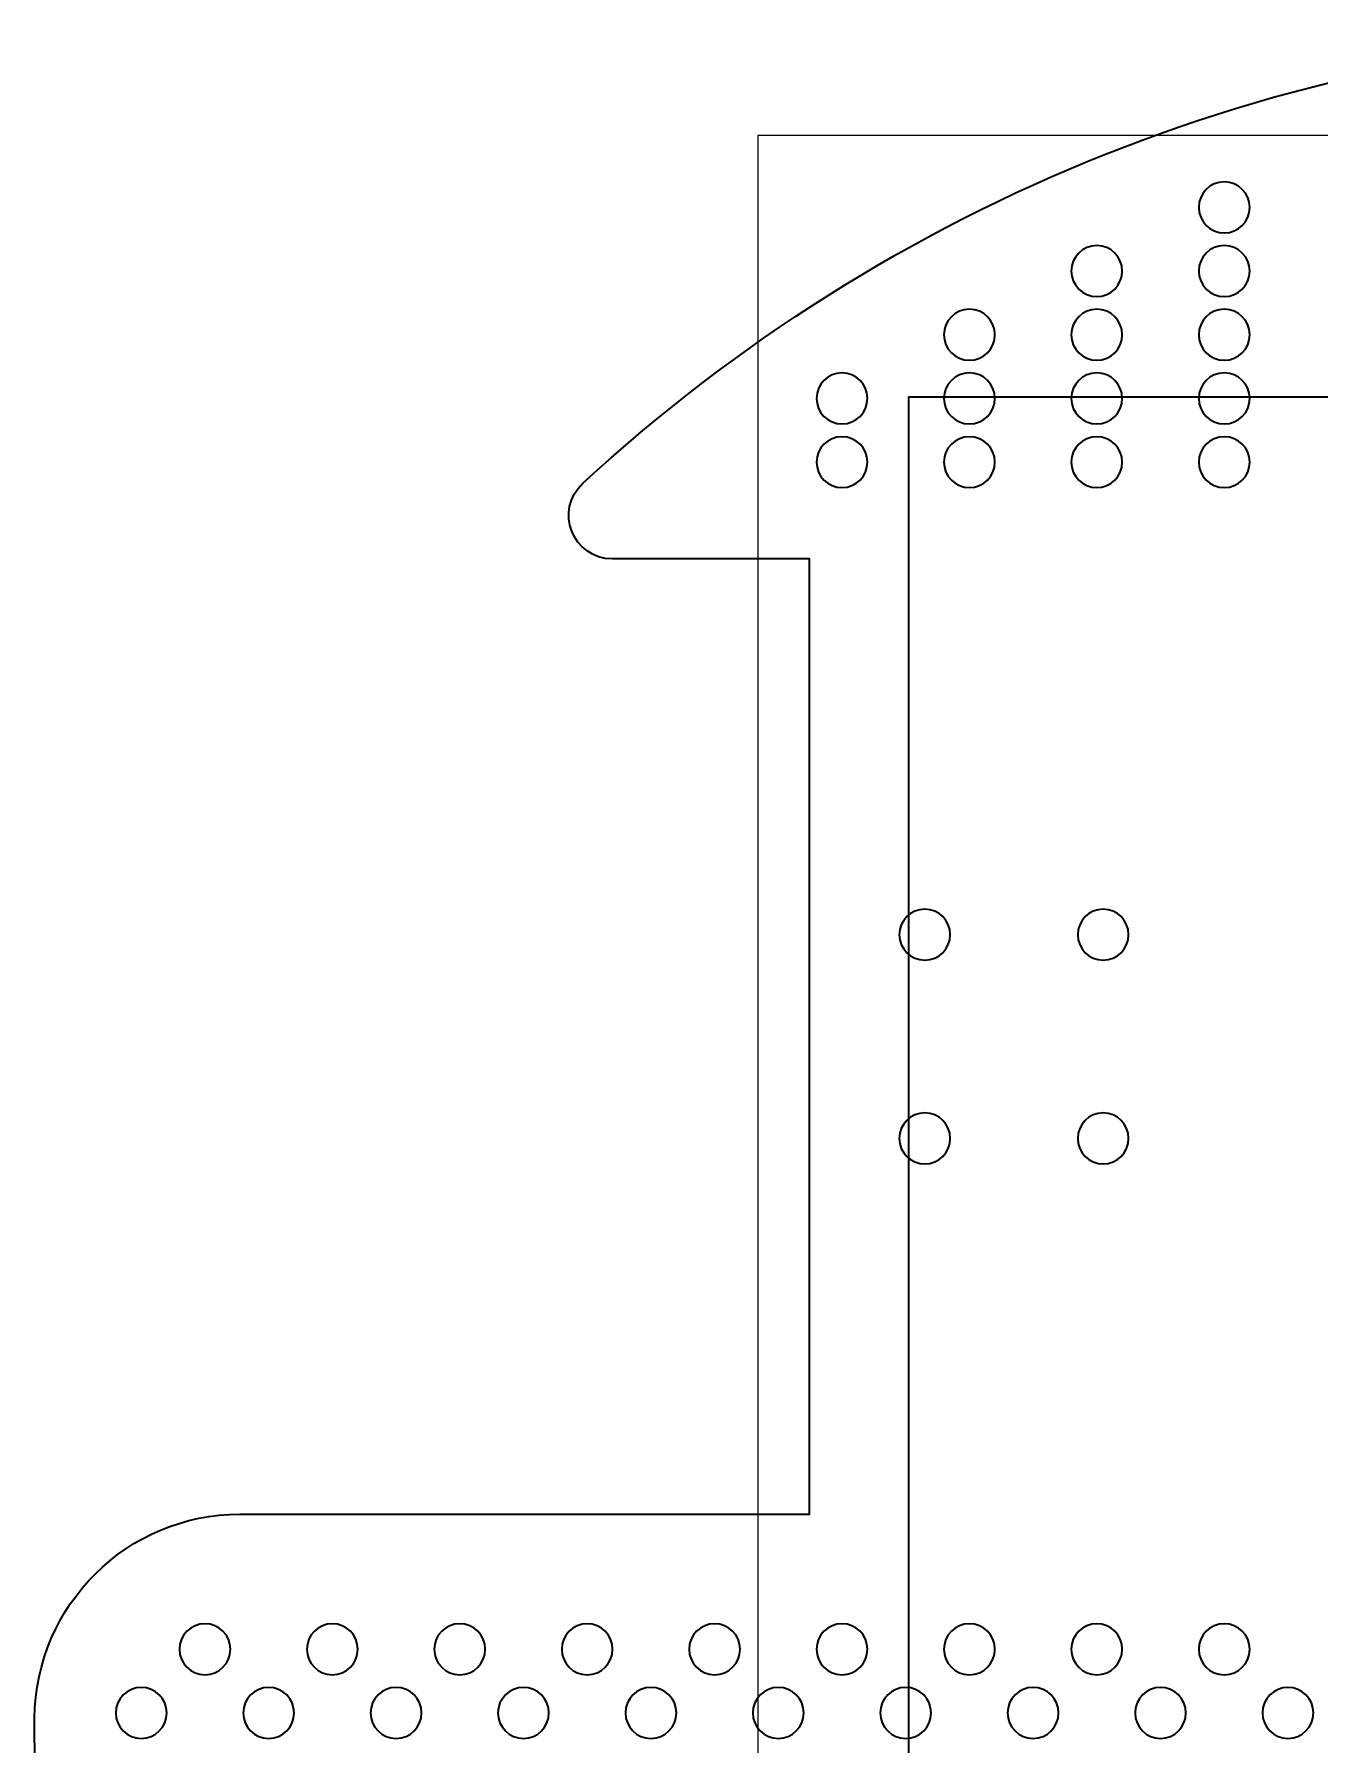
# Model space of a CAD drawing. Header units: millimetres. Extents: x -10 to 278, y -282 to -15.
# Drawn here: x 11.6 to 112.5, y -149 to -14.7 of the extents above; entities that cross this region are included whole.
import ezdxf

# ---------------------------------------------------------------- set-up
doc = ezdxf.new("R2010")
doc.units = ezdxf.units.MM
doc.header["$MEASUREMENT"] = 0
doc.layers.add('Layer 1', color=7, linetype='Continuous')
picture_1 = doc.add_image_def('image1.png', size_in_pixel=(4032, 3024))

msp = doc.modelspace()

# ---------------------------------------------------------------- linework, layer by layer
at = {"layer": 'Layer 1', "color": 222, "lineweight": 35, "true_color": 0xb81c8a}
msp.add_lwpolyline([(230.23, -253.14), (80.23, -253.14), (80.23, -43.14), (230.23, -43.14), (230.23, -253.14)], dxfattribs=at)
at = {"layer": 'Layer 1', "color": 179, "lineweight": 35, "true_color": 0x231f20}
for points, knots in [([(217.56, -130.88), (217.56, -130.88), (217.56, -55.88), (217.56, -55.88), (217.56, -55.88), (233, -55.88), (233, -55.88), (236.12, -55.88), (237.62, -52.04), (235.33, -49.93), (211.57, -28.05), (179.84, -14.68), (144.99, -14.68), (110.14, -14.68), (78.42, -28.05), (54.66, -49.93), (52.36, -52.04), (53.86, -55.88), (56.98, -55.88), (56.98, -55.88), (72.43, -55.88), (72.43, -55.88), (72.43, -55.88), (72.43, -130.88), (72.43, -130.88), (72.43, -130.88), (27.74, -130.88), (27.74, -130.88), (18.88, -130.88), (11.7, -138.03), (11.62, -146.89), (11.62, -147.26), (11.62, -147.63), (11.62, -148), (11.59, -221.33), (70.28, -280.68), (143.61, -281.42), (217.9, -282.17), (278.37, -222.18), (278.37, -148.05), (278.37, -147.67), (278.36, -147.28), (278.36, -146.89), (278.28, -138.03), (271.1, -130.88), (262.24, -130.88), (262.24, -130.88), (217.56, -130.88), (217.56, -130.88)], [0, 0, 0, 0, 1, 1, 1, 2, 2, 2, 3, 3, 3, 4, 4, 4, 5, 5, 5, 6, 6, 6, 7, 7, 7, 8, 8, 8, 9, 9, 9, 10, 10, 10, 11, 11, 11, 12, 12, 12, 13, 13, 13, 14, 14, 14, 15, 15, 15, 16, 16, 16, 16]), ([(104.99, -30.28), (103.89, -30.28), (102.99, -29.38), (102.99, -28.28), (102.99, -27.17), (103.89, -26.28), (104.99, -26.28), (106.1, -26.28), (106.99, -27.17), (106.99, -28.28), (106.99, -29.38), (106.1, -30.28), (104.99, -30.28)], [0, 0, 0, 0, 1, 1, 1, 2, 2, 2, 3, 3, 3, 4, 4, 4, 4]), ([(94.99, -35.28), (93.89, -35.28), (92.99, -34.38), (92.99, -33.28), (92.99, -32.17), (93.89, -31.28), (94.99, -31.28), (96.1, -31.28), (96.99, -32.17), (96.99, -33.28), (96.99, -34.38), (96.1, -35.28), (94.99, -35.28)], [0, 0, 0, 0, 1, 1, 1, 2, 2, 2, 3, 3, 3, 4, 4, 4, 4]), ([(104.99, -35.28), (103.89, -35.28), (102.99, -34.38), (102.99, -33.28), (102.99, -32.17), (103.89, -31.28), (104.99, -31.28), (106.1, -31.28), (106.99, -32.17), (106.99, -33.28), (106.99, -34.38), (106.1, -35.28), (104.99, -35.28)], [0, 0, 0, 0, 1, 1, 1, 2, 2, 2, 3, 3, 3, 4, 4, 4, 4]), ([(84.99, -40.28), (83.89, -40.28), (82.99, -39.38), (82.99, -38.28), (82.99, -37.17), (83.89, -36.28), (84.99, -36.28), (86.1, -36.28), (86.99, -37.17), (86.99, -38.28), (86.99, -39.38), (86.1, -40.28), (84.99, -40.28)], [0, 0, 0, 0, 1, 1, 1, 2, 2, 2, 3, 3, 3, 4, 4, 4, 4]), ([(94.99, -40.28), (93.89, -40.28), (92.99, -39.38), (92.99, -38.28), (92.99, -37.17), (93.89, -36.28), (94.99, -36.28), (96.1, -36.28), (96.99, -37.17), (96.99, -38.28), (96.99, -39.38), (96.1, -40.28), (94.99, -40.28)], [0, 0, 0, 0, 1, 1, 1, 2, 2, 2, 3, 3, 3, 4, 4, 4, 4]), ([(104.99, -40.28), (103.89, -40.28), (102.99, -39.38), (102.99, -38.28), (102.99, -37.17), (103.89, -36.28), (104.99, -36.28), (106.1, -36.28), (106.99, -37.17), (106.99, -38.28), (106.99, -39.38), (106.1, -40.28), (104.99, -40.28)], [0, 0, 0, 0, 1, 1, 1, 2, 2, 2, 3, 3, 3, 4, 4, 4, 4]), ([(74.99, -45.28), (73.89, -45.28), (72.99, -44.38), (72.99, -43.28), (72.99, -42.17), (73.89, -41.28), (74.99, -41.28), (76.1, -41.28), (76.99, -42.17), (76.99, -43.28), (76.99, -44.38), (76.1, -45.28), (74.99, -45.28)], [0, 0, 0, 0, 1, 1, 1, 2, 2, 2, 3, 3, 3, 4, 4, 4, 4]), ([(84.99, -45.28), (83.89, -45.28), (82.99, -44.38), (82.99, -43.28), (82.99, -42.17), (83.89, -41.28), (84.99, -41.28), (86.1, -41.28), (86.99, -42.17), (86.99, -43.28), (86.99, -44.38), (86.1, -45.28), (84.99, -45.28)], [0, 0, 0, 0, 1, 1, 1, 2, 2, 2, 3, 3, 3, 4, 4, 4, 4]), ([(94.99, -45.28), (93.89, -45.28), (92.99, -44.38), (92.99, -43.28), (92.99, -42.17), (93.89, -41.28), (94.99, -41.28), (96.1, -41.28), (96.99, -42.17), (96.99, -43.28), (96.99, -44.38), (96.1, -45.28), (94.99, -45.28)], [0, 0, 0, 0, 1, 1, 1, 2, 2, 2, 3, 3, 3, 4, 4, 4, 4]), ([(104.99, -45.28), (103.89, -45.28), (102.99, -44.38), (102.99, -43.28), (102.99, -42.17), (103.89, -41.28), (104.99, -41.28), (106.1, -41.28), (106.99, -42.17), (106.99, -43.28), (106.99, -44.38), (106.1, -45.28), (104.99, -45.28)], [0, 0, 0, 0, 1, 1, 1, 2, 2, 2, 3, 3, 3, 4, 4, 4, 4]), ([(74.99, -50.28), (73.89, -50.28), (72.99, -49.38), (72.99, -48.28), (72.99, -47.17), (73.89, -46.28), (74.99, -46.28), (76.1, -46.28), (76.99, -47.17), (76.99, -48.28), (76.99, -49.38), (76.1, -50.28), (74.99, -50.28)], [0, 0, 0, 0, 1, 1, 1, 2, 2, 2, 3, 3, 3, 4, 4, 4, 4]), ([(84.99, -50.28), (83.89, -50.28), (82.99, -49.38), (82.99, -48.28), (82.99, -47.17), (83.89, -46.28), (84.99, -46.28), (86.1, -46.28), (86.99, -47.17), (86.99, -48.28), (86.99, -49.38), (86.1, -50.28), (84.99, -50.28)], [0, 0, 0, 0, 1, 1, 1, 2, 2, 2, 3, 3, 3, 4, 4, 4, 4]), ([(94.99, -50.28), (93.89, -50.28), (92.99, -49.38), (92.99, -48.28), (92.99, -47.17), (93.89, -46.28), (94.99, -46.28), (96.1, -46.28), (96.99, -47.17), (96.99, -48.28), (96.99, -49.38), (96.1, -50.28), (94.99, -50.28)], [0, 0, 0, 0, 1, 1, 1, 2, 2, 2, 3, 3, 3, 4, 4, 4, 4]), ([(104.99, -50.28), (103.89, -50.28), (102.99, -49.38), (102.99, -48.28), (102.99, -47.17), (103.89, -46.28), (104.99, -46.28), (106.1, -46.28), (106.99, -47.17), (106.99, -48.28), (106.99, -49.38), (106.1, -50.28), (104.99, -50.28)], [0, 0, 0, 0, 1, 1, 1, 2, 2, 2, 3, 3, 3, 4, 4, 4, 4]), ([(83.49, -85.38), (83.49, -86.48), (82.59, -87.38), (81.49, -87.38), (80.39, -87.38), (79.49, -86.48), (79.49, -85.38), (79.49, -84.27), (80.39, -83.38), (81.49, -83.38), (82.59, -83.38), (83.49, -84.27), (83.49, -85.38)], [0, 0, 0, 0, 1, 1, 1, 2, 2, 2, 3, 3, 3, 4, 4, 4, 4]), ([(97.49, -85.38), (97.49, -86.48), (96.59, -87.38), (95.49, -87.38), (94.39, -87.38), (93.49, -86.48), (93.49, -85.38), (93.49, -84.27), (94.39, -83.38), (95.49, -83.38), (96.59, -83.38), (97.49, -84.27), (97.49, -85.38)], [0, 0, 0, 0, 1, 1, 1, 2, 2, 2, 3, 3, 3, 4, 4, 4, 4]), ([(83.49, -101.38), (83.49, -102.48), (82.59, -103.38), (81.49, -103.38), (80.39, -103.38), (79.49, -102.48), (79.49, -101.38), (79.49, -100.27), (80.39, -99.38), (81.49, -99.38), (82.59, -99.38), (83.49, -100.27), (83.49, -101.38)], [0, 0, 0, 0, 1, 1, 1, 2, 2, 2, 3, 3, 3, 4, 4, 4, 4]), ([(97.49, -101.38), (97.49, -102.48), (96.59, -103.38), (95.49, -103.38), (94.39, -103.38), (93.49, -102.48), (93.49, -101.38), (93.49, -100.27), (94.39, -99.38), (95.49, -99.38), (96.59, -99.38), (97.49, -100.27), (97.49, -101.38)], [0, 0, 0, 0, 1, 1, 1, 2, 2, 2, 3, 3, 3, 4, 4, 4, 4]), ([(24.99, -143.48), (23.89, -143.48), (22.99, -142.59), (22.99, -141.48), (22.99, -140.38), (23.89, -139.48), (24.99, -139.48), (26.1, -139.48), (26.99, -140.38), (26.99, -141.48), (26.99, -142.59), (26.1, -143.48), (24.99, -143.48)], [0, 0, 0, 0, 1, 1, 1, 2, 2, 2, 3, 3, 3, 4, 4, 4, 4]), ([(34.99, -143.48), (33.89, -143.48), (32.99, -142.59), (32.99, -141.48), (32.99, -140.38), (33.89, -139.48), (34.99, -139.48), (36.1, -139.48), (36.99, -140.38), (36.99, -141.48), (36.99, -142.59), (36.1, -143.48), (34.99, -143.48)], [0, 0, 0, 0, 1, 1, 1, 2, 2, 2, 3, 3, 3, 4, 4, 4, 4]), ([(44.99, -143.48), (43.89, -143.48), (42.99, -142.59), (42.99, -141.48), (42.99, -140.38), (43.89, -139.48), (44.99, -139.48), (46.1, -139.48), (46.99, -140.38), (46.99, -141.48), (46.99, -142.59), (46.1, -143.48), (44.99, -143.48)], [0, 0, 0, 0, 1, 1, 1, 2, 2, 2, 3, 3, 3, 4, 4, 4, 4]), ([(54.99, -143.48), (53.89, -143.48), (52.99, -142.59), (52.99, -141.48), (52.99, -140.38), (53.89, -139.48), (54.99, -139.48), (56.1, -139.48), (56.99, -140.38), (56.99, -141.48), (56.99, -142.59), (56.1, -143.48), (54.99, -143.48)], [0, 0, 0, 0, 1, 1, 1, 2, 2, 2, 3, 3, 3, 4, 4, 4, 4]), ([(64.99, -143.48), (63.89, -143.48), (62.99, -142.59), (62.99, -141.48), (62.99, -140.38), (63.89, -139.48), (64.99, -139.48), (66.1, -139.48), (66.99, -140.38), (66.99, -141.48), (66.99, -142.59), (66.1, -143.48), (64.99, -143.48)], [0, 0, 0, 0, 1, 1, 1, 2, 2, 2, 3, 3, 3, 4, 4, 4, 4]), ([(74.99, -143.48), (73.89, -143.48), (72.99, -142.59), (72.99, -141.48), (72.99, -140.38), (73.89, -139.48), (74.99, -139.48), (76.1, -139.48), (76.99, -140.38), (76.99, -141.48), (76.99, -142.59), (76.1, -143.48), (74.99, -143.48)], [0, 0, 0, 0, 1, 1, 1, 2, 2, 2, 3, 3, 3, 4, 4, 4, 4]), ([(84.99, -143.48), (83.89, -143.48), (82.99, -142.59), (82.99, -141.48), (82.99, -140.38), (83.89, -139.48), (84.99, -139.48), (86.1, -139.48), (86.99, -140.38), (86.99, -141.48), (86.99, -142.59), (86.1, -143.48), (84.99, -143.48)], [0, 0, 0, 0, 1, 1, 1, 2, 2, 2, 3, 3, 3, 4, 4, 4, 4]), ([(94.99, -143.48), (93.89, -143.48), (92.99, -142.59), (92.99, -141.48), (92.99, -140.38), (93.89, -139.48), (94.99, -139.48), (96.1, -139.48), (96.99, -140.38), (96.99, -141.48), (96.99, -142.59), (96.1, -143.48), (94.99, -143.48)], [0, 0, 0, 0, 1, 1, 1, 2, 2, 2, 3, 3, 3, 4, 4, 4, 4]), ([(104.99, -143.48), (103.89, -143.48), (102.99, -142.59), (102.99, -141.48), (102.99, -140.38), (103.89, -139.48), (104.99, -139.48), (106.1, -139.48), (106.99, -140.38), (106.99, -141.48), (106.99, -142.59), (106.1, -143.48), (104.99, -143.48)], [0, 0, 0, 0, 1, 1, 1, 2, 2, 2, 3, 3, 3, 4, 4, 4, 4]), ([(19.99, -148.48), (18.89, -148.48), (17.99, -147.59), (17.99, -146.48), (17.99, -145.38), (18.89, -144.48), (19.99, -144.48), (21.1, -144.48), (21.99, -145.38), (21.99, -146.48), (21.99, -147.59), (21.1, -148.48), (19.99, -148.48)], [0, 0, 0, 0, 1, 1, 1, 2, 2, 2, 3, 3, 3, 4, 4, 4, 4]), ([(29.99, -148.48), (28.89, -148.48), (27.99, -147.59), (27.99, -146.48), (27.99, -145.38), (28.89, -144.48), (29.99, -144.48), (31.1, -144.48), (31.99, -145.38), (31.99, -146.48), (31.99, -147.59), (31.1, -148.48), (29.99, -148.48)], [0, 0, 0, 0, 1, 1, 1, 2, 2, 2, 3, 3, 3, 4, 4, 4, 4]), ([(39.99, -148.48), (38.89, -148.48), (37.99, -147.59), (37.99, -146.48), (37.99, -145.38), (38.89, -144.48), (39.99, -144.48), (41.1, -144.48), (41.99, -145.38), (41.99, -146.48), (41.99, -147.59), (41.1, -148.48), (39.99, -148.48)], [0, 0, 0, 0, 1, 1, 1, 2, 2, 2, 3, 3, 3, 4, 4, 4, 4]), ([(49.99, -148.48), (48.89, -148.48), (47.99, -147.59), (47.99, -146.48), (47.99, -145.38), (48.89, -144.48), (49.99, -144.48), (51.1, -144.48), (51.99, -145.38), (51.99, -146.48), (51.99, -147.59), (51.1, -148.48), (49.99, -148.48)], [0, 0, 0, 0, 1, 1, 1, 2, 2, 2, 3, 3, 3, 4, 4, 4, 4]), ([(59.99, -148.48), (58.89, -148.48), (57.99, -147.59), (57.99, -146.48), (57.99, -145.38), (58.89, -144.48), (59.99, -144.48), (61.1, -144.48), (61.99, -145.38), (61.99, -146.48), (61.99, -147.59), (61.1, -148.48), (59.99, -148.48)], [0, 0, 0, 0, 1, 1, 1, 2, 2, 2, 3, 3, 3, 4, 4, 4, 4]), ([(69.99, -148.48), (68.89, -148.48), (67.99, -147.59), (67.99, -146.48), (67.99, -145.38), (68.89, -144.48), (69.99, -144.48), (71.1, -144.48), (71.99, -145.38), (71.99, -146.48), (71.99, -147.59), (71.1, -148.48), (69.99, -148.48)], [0, 0, 0, 0, 1, 1, 1, 2, 2, 2, 3, 3, 3, 4, 4, 4, 4]), ([(79.99, -148.48), (78.89, -148.48), (77.99, -147.59), (77.99, -146.48), (77.99, -145.38), (78.89, -144.48), (79.99, -144.48), (81.1, -144.48), (81.99, -145.38), (81.99, -146.48), (81.99, -147.59), (81.1, -148.48), (79.99, -148.48)], [0, 0, 0, 0, 1, 1, 1, 2, 2, 2, 3, 3, 3, 4, 4, 4, 4]), ([(89.99, -148.48), (88.89, -148.48), (87.99, -147.59), (87.99, -146.48), (87.99, -145.38), (88.89, -144.48), (89.99, -144.48), (91.1, -144.48), (91.99, -145.38), (91.99, -146.48), (91.99, -147.59), (91.1, -148.48), (89.99, -148.48)], [0, 0, 0, 0, 1, 1, 1, 2, 2, 2, 3, 3, 3, 4, 4, 4, 4]), ([(99.99, -148.48), (98.89, -148.48), (97.99, -147.59), (97.99, -146.48), (97.99, -145.38), (98.89, -144.48), (99.99, -144.48), (101.1, -144.48), (101.99, -145.38), (101.99, -146.48), (101.99, -147.59), (101.1, -148.48), (99.99, -148.48)], [0, 0, 0, 0, 1, 1, 1, 2, 2, 2, 3, 3, 3, 4, 4, 4, 4]), ([(109.99, -148.48), (108.89, -148.48), (107.99, -147.59), (107.99, -146.48), (107.99, -145.38), (108.89, -144.48), (109.99, -144.48), (111.1, -144.48), (111.99, -145.38), (111.99, -146.48), (111.99, -147.59), (111.1, -148.48), (109.99, -148.48)], [0, 0, 0, 0, 1, 1, 1, 2, 2, 2, 3, 3, 3, 4, 4, 4, 4])]:
    msp.add_open_spline(points, degree=3, knots=knots, dxfattribs=at)

# ---------------------------------------------------------------- pictures from other files: only their frames are drawn
at = {"layer": 'Layer 1'}
image = msp.add_image(picture_1, insert=(68.42, -22.61), size_in_units=(238.69, 179.02), rotation=-90, dxfattribs=at)

doc.saveas('drawing.dxf')
